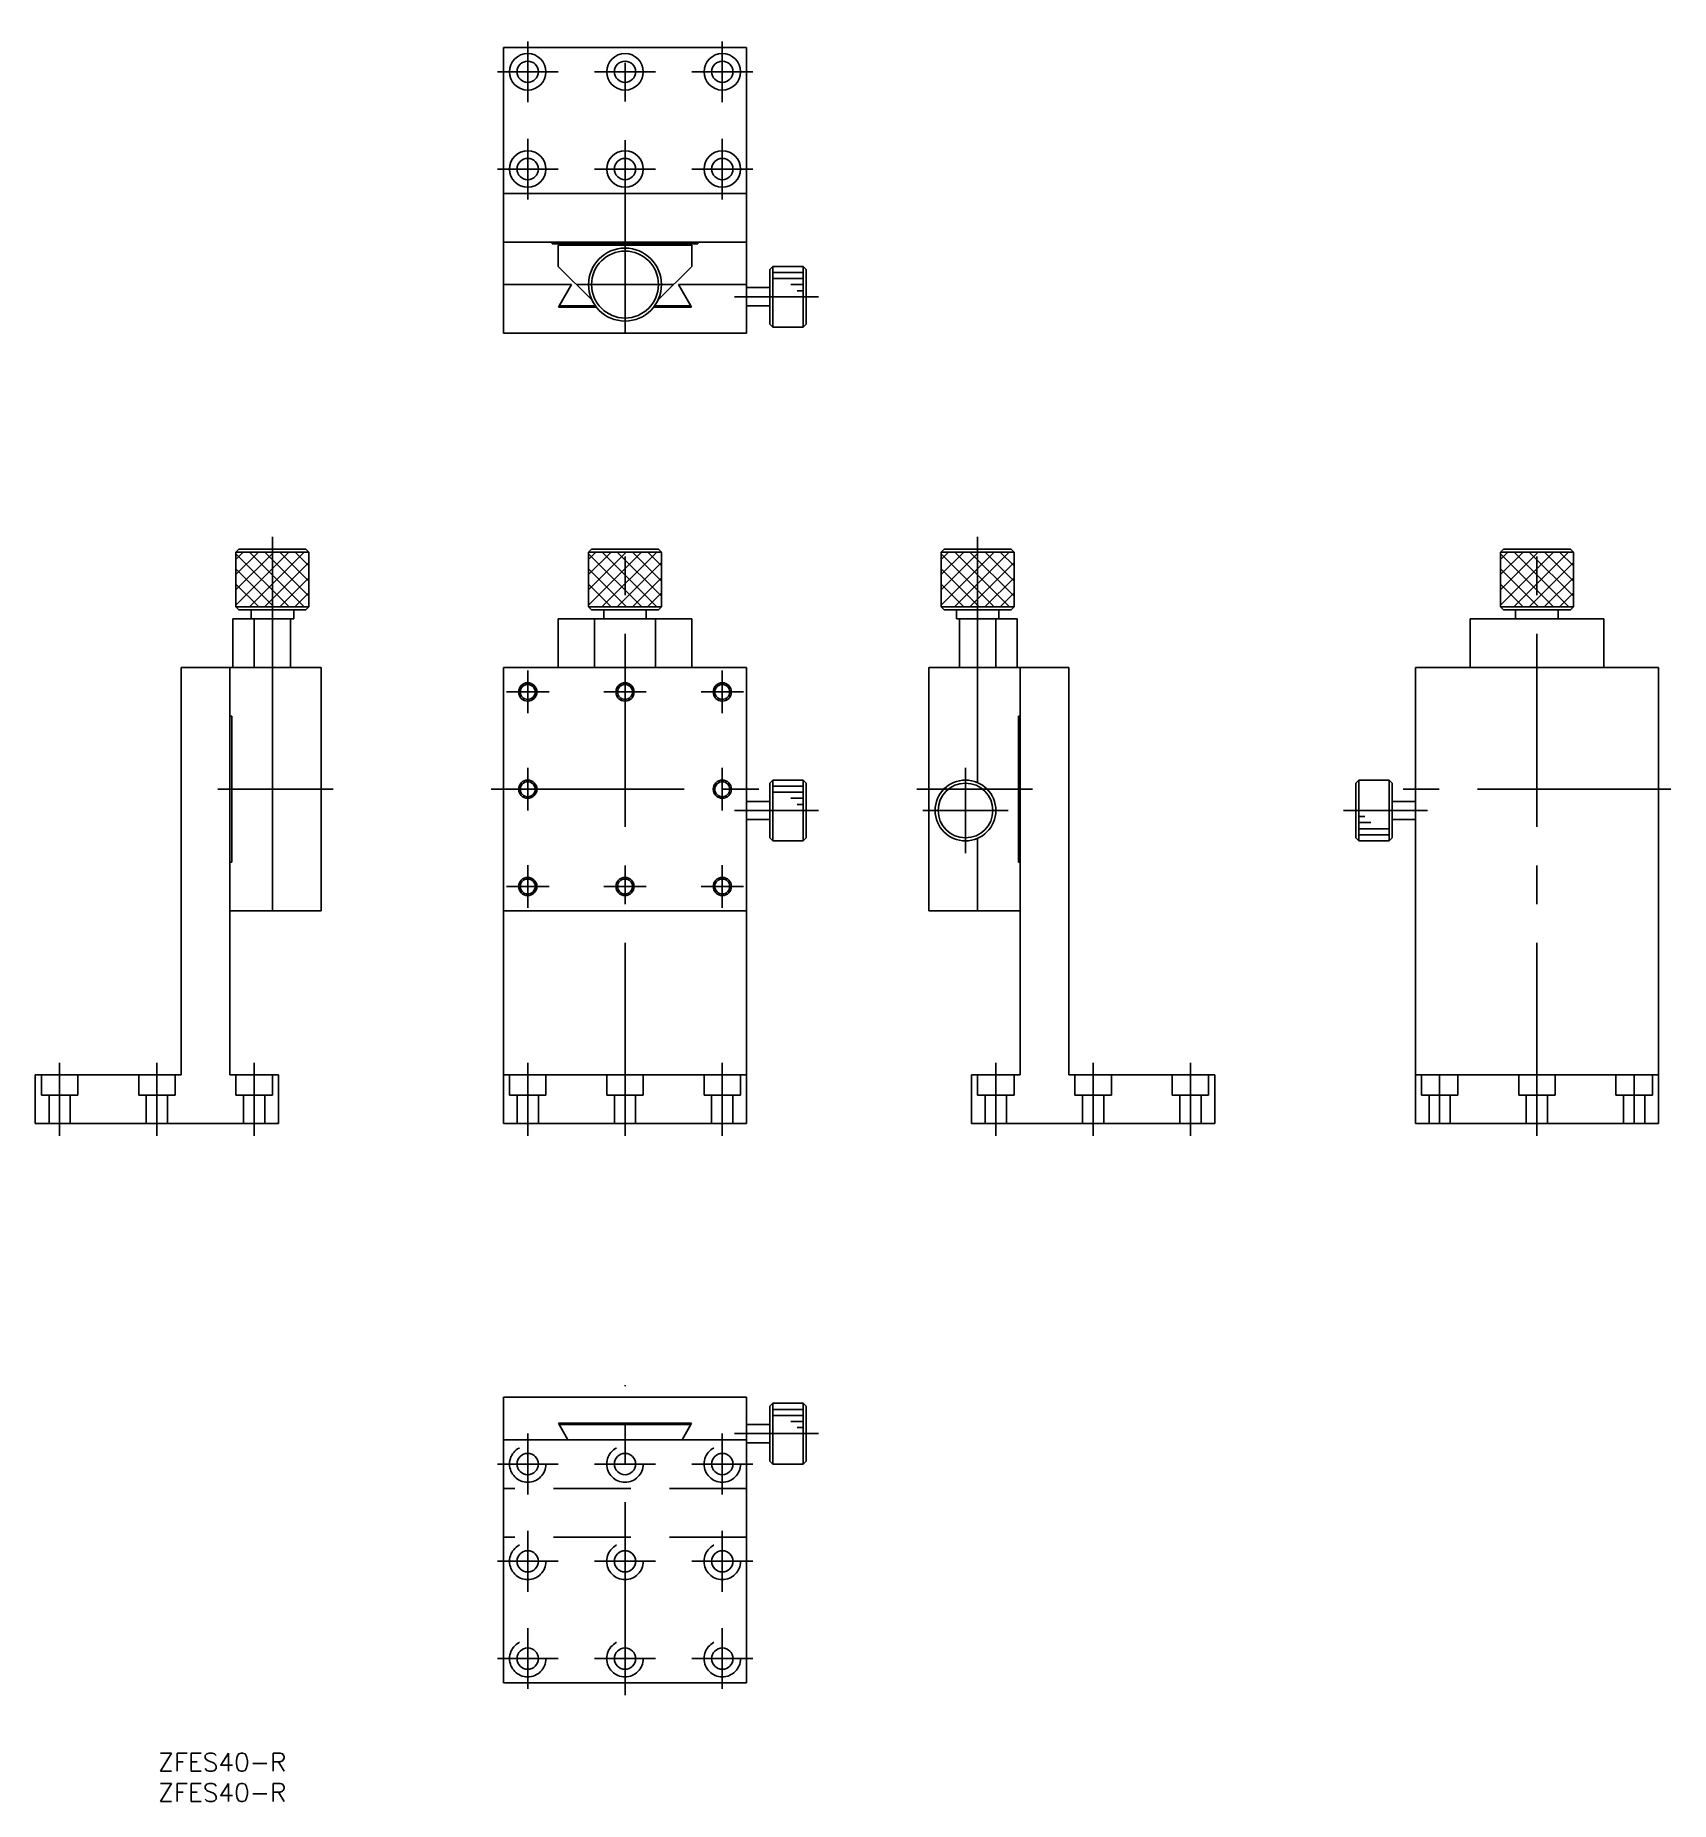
# Model space of a CAD drawing. Extents: x -97 to 172, y -40 to 251.
import ezdxf

# ---------------------------------------------------------------- set-up
doc = ezdxf.new("R2010")
doc.units = 0
doc.linetypes.add('CENTER', pattern=[50.8, 31.75, -6.35, 6.35, -6.35])
doc.linetypes.add('DASHED', pattern=[19.05, 12.7, -6.35])
doc.layers.get('0').update_dxf_attribs({"linetype": 'CONTINUOUS'})
doc.layers.add('CENTER', color=1, linetype='CENTER')
doc.styles.get("Standard").update_dxf_attribs({"font": 'txt.shx', "height": 3, "bigfont": 'bigfont.shx'})

msp = doc.modelspace()

# ---------------------------------------------------------------- linework, layer by layer
at = {"color": 7, "linetype": 'CONTINUOUS'}
for p, q in [((-20, 249), (-20, 202)), ((20, 249), (-20, 249)), ((20, 249), (20, 202)), ((20, 225), (-20, 225)), ((20, 217), (-20, 217)), ((-12, 216.7), (-12, 217)), ((-12, 216.7), (12, 216.7)), ((11, 216.5), (-11, 216.5)), ((-11, 216.5), (-11, 213)), ((11, 213), (11, 216.5)), ((12, 216.7), (12, 217)), ((-11, 213), (-5.41, 207.42)), ((5.41, 207.42), (11, 213)), ((24.3, 213), (23.8, 212.5)), ((23.8, 203.5), (23.8, 212.5)), ((24.3, 213), (24.3, 203)), ((29.3, 213), (24.3, 213)), ((29.3, 203), (29.3, 213)), ((29.8, 212.5), (29.3, 213)), ((29.8, 212.5), (29.8, 203.5)), ((-8.81, 210), (-20, 210)), ((-10.95, 206.3), (-8.81, 210)), ((-8.81, 210), (-10.83, 206.5)), ((10.84, 206.5), (8.81, 210)), ((20, 210), (8.81, 210)), ((8.82, 210), (10.95, 206.3)), ((23.8, 209.5), (20, 209.5)), ((29.3, 212), (24.3, 212)), ((29.3, 211), (24.3, 211)), ((29.3, 210), (27.3, 210)), ((-4.72, 206.3), (-10.95, 206.3)), ((-10.83, 206.5), (-4.87, 206.5)), ((-9.39, 209), (-9.39, 209)), ((10.95, 206.3), (4.72, 206.3)), ((4.87, 206.5), (10.84, 206.5)), ((9.39, 209), (9.39, 209)), ((20, 206.5), (23.8, 206.5)), ((29.3, 209), (28.3, 209)), ((23.8, 203.5), (24.3, 203)), ((29.3, 203), (29.8, 203.5)), ((-20, 202), (20, 202)), ((24.3, 203), (29.3, 203)), ((-63.5, 166.5), (-64, 166)), ((-62.79, 166), (-64, 164.79)), ((-60.29, 166), (-64, 162.29)), ((-55.29, 166), (-64, 157.29)), ((-57.79, 166), (-64, 159.79)), ((-52, 166), (-64, 166)), ((-64, 166), (-64, 157)), ((-64, 165.73), (-55.26, 157)), ((-63.5, 166.5), (-52.5, 166.5)), ((-52.79, 166), (-61.79, 157)), ((-61.77, 166), (-52.76, 157)), ((-59.27, 166), (-52, 158.73)), ((-56.77, 166), (-52, 161.23)), ((-54.27, 166), (-52, 163.73)), ((-52, 166), (-52.5, 166.5)), ((-52, 157), (-52, 166)), ((-5.5, 166.5), (-6, 166)), ((-4.79, 166), (-6, 164.79)), ((-2.29, 166), (-6, 162.29)), ((2.71, 166), (-6, 157.29)), ((0.21, 166), (-6, 159.79)), ((6, 166), (-6, 166)), ((-6, 166), (-6, 157)), ((-6, 165.73), (2.74, 157)), ((-5.5, 166.5), (5.5, 166.5)), ((5.21, 166), (-3.79, 157)), ((-3.77, 166), (5.24, 157)), ((-1.27, 166), (6, 158.73)), ((1.23, 166), (6, 161.23)), ((3.73, 166), (6, 163.73)), ((6, 166), (5.5, 166.5)), ((6, 157), (6, 166)), ((52.5, 166.5), (52, 166)), ((53.21, 166), (52, 164.79)), ((55.71, 166), (52, 162.29)), ((60.71, 166), (52, 157.29)), ((58.21, 166), (52, 159.79)), ((64, 166), (52, 166)), ((52, 166), (52, 157)), ((52, 165.73), (60.74, 157)), ((52.5, 166.5), (63.5, 166.5)), ((63.21, 166), (54.21, 157)), ((54.23, 166), (63.24, 157)), ((56.73, 166), (64, 158.73)), ((59.23, 166), (64, 161.23)), ((61.73, 166), (64, 163.73)), ((64, 166), (63.5, 166.5)), ((64, 157), (64, 166)), ((144.5, 166.5), (144, 166)), ((145.21, 166), (144, 164.79)), ((147.71, 166), (144, 162.29)), ((152.71, 166), (144, 157.29)), ((150.21, 166), (144, 159.79)), ((156, 166), (144, 166)), ((144, 166), (144, 157)), ((144, 165.73), (152.74, 157)), ((144.5, 166.5), (155.5, 166.5)), ((155.21, 166), (146.21, 157)), ((146.23, 166), (155.24, 157)), ((148.73, 166), (156, 158.73)), ((151.23, 166), (156, 161.23)), ((153.73, 166), (156, 163.73)), ((156, 166), (155.5, 166.5)), ((156, 157), (156, 166)), ((-64, 163.23), (-57.76, 157)), ((-52, 164.29), (-59.29, 157)), ((-6, 163.23), (0.24, 157)), ((6, 164.29), (-1.29, 157)), ((52, 163.23), (58.24, 157)), ((64, 164.29), (56.71, 157)), ((144, 163.23), (150.24, 157)), ((156, 164.29), (148.71, 157)), ((-64, 160.73), (-60.26, 157)), ((-52, 161.79), (-56.79, 157)), ((-6, 160.73), (-2.26, 157)), ((6, 161.79), (1.21, 157)), ((52, 160.73), (55.74, 157)), ((64, 161.79), (59.21, 157)), ((144, 160.73), (147.74, 157)), ((156, 161.79), (151.21, 157)), ((-64, 157), (-52, 157)), ((-64, 157), (-63.5, 156.5)), ((-52, 159.29), (-54.29, 157)), ((-52.5, 156.5), (-52, 157)), ((-6, 157), (6, 157)), ((-6, 157), (-5.5, 156.5)), ((6, 159.29), (3.71, 157)), ((5.5, 156.5), (6, 157)), ((52, 157), (64, 157)), ((52, 157), (52.5, 156.5)), ((64, 159.29), (61.71, 157)), ((63.5, 156.5), (64, 157)), ((144, 157), (156, 157)), ((144, 157), (144.5, 156.5)), ((156, 159.29), (153.71, 157)), ((155.5, 156.5), (156, 157)), ((-64.5, 155), (-54.5, 155)), ((-64.5, 155), (-64.5, 147)), ((-52.5, 156.5), (-63.5, 156.5)), ((-61.5, 156.5), (-61.5, 155)), ((-61, 155), (-61, 147)), ((-55, 155), (-55, 147)), ((-54.5, 155), (-54.5, 156.5)), ((-11, 155), (-11, 147)), ((-11, 155), (11, 155)), ((5.5, 156.5), (-5.5, 156.5)), ((-5, 155), (-5, 147)), ((-3.5, 156.5), (-3.5, 155)), ((3.5, 155), (3.5, 156.5)), ((5, 155), (5, 147)), ((11, 155), (11, 147)), ((63.5, 156.5), (52.5, 156.5)), ((54.5, 156.5), (54.5, 155)), ((54.5, 155), (64.5, 155)), ((55, 155), (55, 147)), ((61, 155), (61, 147)), ((61.5, 155), (61.5, 156.5)), ((64.5, 155), (64.5, 147)), ((139, 155), (139, 147)), ((139, 155), (161, 155)), ((155.5, 156.5), (144.5, 156.5)), ((146.5, 156.5), (146.5, 155)), ((153.5, 155), (153.5, 156.5)), ((161, 155), (161, 147)), ((-73, 80), (-73, 147)), ((-73, 147), (-50, 147)), ((-65, 147), (-65, 80)), ((-58, 147), (-58, 107)), ((-50, 147), (-50, 107)), ((-20, 147), (20, 147)), ((-20, 147), (-20, 72)), ((20, 147), (20, 72)), ((73, 147), (50, 147)), ((50, 147), (50, 107)), ((58, 147), (58, 128.08)), ((65, 147), (65, 80)), ((73, 80), (73, 147)), ((130, 72), (130, 147)), ((130, 147), (170, 147)), ((170, 72), (170, 147)), ((-64.7, 139), (-65, 139)), ((-64.7, 115), (-64.7, 139)), ((64.7, 139), (64.7, 115)), ((64.7, 139), (65, 139)), ((24.3, 128.5), (23.8, 128)), ((23.8, 119), (23.8, 128)), ((24.3, 128.5), (24.3, 118.5)), ((29.3, 128.5), (24.3, 128.5)), ((29.3, 118.5), (29.3, 128.5)), ((29.8, 128), (29.3, 128.5)), ((29.8, 128), (29.8, 119)), ((120.7, 128.5), (120.2, 128)), ((120.2, 119), (120.2, 128)), ((120.7, 128.5), (120.7, 118.5)), ((125.7, 128.5), (120.7, 128.5)), ((125.7, 118.5), (125.7, 128.5)), ((126.2, 128), (125.7, 128.5)), ((126.2, 128), (126.2, 119)), ((23.8, 125), (20, 125)), ((29.3, 127.5), (24.3, 127.5)), ((29.3, 126.5), (24.3, 126.5)), ((29.3, 125.5), (27.3, 125.5)), ((130, 125), (126.2, 125)), ((29.3, 124.5), (28.3, 124.5)), ((120.7, 122.5), (121.7, 122.5)), ((20, 122), (23.8, 122)), ((120.7, 121.5), (122.7, 121.5)), ((120.7, 120.5), (125.7, 120.5)), ((120.7, 119.5), (125.7, 119.5)), ((126.2, 122), (130, 122)), ((23.8, 119), (24.3, 118.5)), ((24.3, 118.5), (29.3, 118.5)), ((29.3, 118.5), (29.8, 119)), ((58, 118.92), (58, 107)), ((120.2, 119), (120.7, 118.5)), ((120.7, 118.5), (125.7, 118.5)), ((125.7, 118.5), (126.2, 119)), ((-64.7, 115), (-65, 115)), ((64.7, 115), (65, 115)), ((-65, 107), (-50, 107)), ((-20, 107), (20, 107)), ((50, 107), (65, 107)), ((-97, 80), (-73, 80)), ((-97, 72), (-97, 80)), ((-65, 80), (-57, 80)), ((-57, 80), (-57, 72)), ((20, 80), (-20, 80)), ((65, 80), (57, 80)), ((57, 80), (57, 72)), ((97, 80), (73, 80)), ((97, 72), (97, 80)), ((130, 80), (170, 80)), ((-57, 72), (-97, 72)), ((20, 72), (-20, 72)), ((57, 72), (97, 72)), ((130, 72), (170, 72)), ((-20, 27), (-20, -20)), ((-20, 27), (20, 27)), ((20, 27), (20, -20)), ((24.3, 26), (23.8, 25.5)), ((23.8, 16.5), (23.8, 25.5)), ((24.3, 26), (24.3, 16)), ((29.3, 26), (24.3, 26)), ((29.3, 25), (24.3, 25)), ((29.3, 24), (24.3, 24)), ((29.3, 16), (29.3, 26)), ((29.8, 25.5), (29.3, 26)), ((29.8, 25.5), (29.8, 16.5)), ((-10.95, 22.7), (-9.39, 20)), ((10.95, 22.7), (-10.95, 22.7)), ((-10.83, 22.5), (10.84, 22.5)), ((-9.39, 20), (-10.83, 22.5)), ((9.39, 20), (10.95, 22.7)), ((10.84, 22.5), (9.39, 20)), ((23.8, 22.5), (20, 22.5)), ((29.3, 23), (27.3, 23)), ((29.3, 22), (28.3, 22)), ((20, 20), (-20, 20)), ((20, 19.5), (23.8, 19.5)), ((23.8, 16.5), (24.3, 16)), ((24.3, 16), (29.3, 16)), ((29.3, 16), (29.8, 16.5)), ((20, -20), (-20, -20))]:
    msp.add_line(p, q, dxfattribs=at)
at = {"color": 3, "linetype": 'DASHED'}
for p, q in [((-96, 80), (-96, 76.7)), ((-90, 80), (-90, 76.7)), ((-80, 80), (-80, 76.7)), ((-74, 80), (-74, 76.7)), ((-64, 80), (-64, 76.7)), ((-58, 80), (-58, 76.7)), ((-19, 80), (-19, 76.7)), ((-13, 80), (-13, 76.7)), ((-3, 80), (-3, 76.7)), ((3, 80), (3, 76.7)), ((13, 80), (13, 76.7)), ((19, 80), (19, 76.7)), ((58, 80), (58, 76.7)), ((64, 80), (64, 76.7)), ((74, 80), (74, 76.7)), ((80, 80), (80, 76.7)), ((90, 80), (90, 76.7)), ((96, 80), (96, 76.7)), ((131, 80), (131, 76.7)), ((137, 80), (137, 76.7)), ((147, 80), (147, 76.7)), ((153, 80), (153, 76.7)), ((163, 80), (163, 76.7)), ((169, 80), (169, 76.7)), ((-90, 76.7), (-96, 76.7)), ((-94.75, 72), (-94.75, 76.7)), ((-91.25, 72), (-91.25, 76.7)), ((-74, 76.7), (-80, 76.7)), ((-78.75, 72), (-78.75, 76.7)), ((-75.25, 72), (-75.25, 76.7)), ((-58, 76.7), (-64, 76.7)), ((-62.75, 72), (-62.75, 76.7)), ((-59.25, 72), (-59.25, 76.7)), ((-13, 76.7), (-19, 76.7)), ((-17.75, 72), (-17.75, 76.7)), ((-14.25, 72), (-14.25, 76.7)), ((3, 76.7), (-3, 76.7)), ((-1.75, 72), (-1.75, 76.7)), ((1.75, 72), (1.75, 76.7)), ((19, 76.7), (13, 76.7)), ((14.25, 72), (14.25, 76.7)), ((17.75, 72), (17.75, 76.7)), ((64, 76.7), (58, 76.7)), ((59.25, 72), (59.25, 76.7)), ((62.75, 72), (62.75, 76.7)), ((80, 76.7), (74, 76.7)), ((75.25, 72), (75.25, 76.7)), ((78.75, 72), (78.75, 76.7)), ((96, 76.7), (90, 76.7)), ((91.25, 72), (91.25, 76.7)), ((94.75, 72), (94.75, 76.7)), ((137, 76.7), (131, 76.7)), ((132.25, 72), (132.25, 76.7)), ((135.75, 72), (135.75, 76.7)), ((153, 76.7), (147, 76.7)), ((148.25, 72), (148.25, 76.7)), ((151.75, 72), (151.75, 76.7)), ((169, 76.7), (163, 76.7)), ((164.25, 72), (164.25, 76.7)), ((167.75, 72), (167.75, 76.7)), ((20, 12), (-20, 12)), ((20, 4), (-20, 4))]:
    msp.add_line(p, q, dxfattribs=at)
at = {"color": 7, "linetype": 'CONTINUOUS'}
for centre, radius in [((-16, 245), 3), ((0, 245), 3), ((16, 245), 3), ((-16, 245), 1.75), ((0, 245), 1.75), ((16, 245), 1.75), ((-16, 229), 3), ((-16, 229), 1.75), ((0, 229), 3), ((0, 229), 1.75), ((16, 229), 3), ((16, 229), 1.75), ((0, 210), 6), ((0, 210), 5.5), ((-16, 143), 1.23), ((0, 143), 1.23), ((16, 143), 1.23), ((-16, 127), 1.23), ((16, 127), 1.23), ((56, 123.5), 5), ((56, 123.5), 4.5), ((-16, 111), 1.23), ((0, 111), 1.23), ((16, 111), 1.23), ((-16, 16), 1.75), ((0, 16), 1.75), ((16, 16), 1.75), ((-16, 0), 1.75), ((0, 0), 1.75), ((16, 0), 1.75), ((-16, -16), 1.75), ((0, -16), 1.75), ((16, -16), 1.75)]:
    msp.add_circle(centre, radius, dxfattribs=at)
at = {"color": 3, "linetype": 'CONTINUOUS'}
for centre in [(-16, 143), (0, 143), (16, 143), (-16, 127), (16, 127), (-16, 111), (0, 111), (16, 111)]:
    msp.add_circle(centre, 1.5, dxfattribs=at)
at = {"color": 3, "linetype": 'DASHED'}
for centre in [(-16, 16), (0, 16), (16, 16), (-16, 0), (0, 0), (16, 0), (-16, -16), (0, -16), (16, -16)]:
    msp.add_circle(centre, 3, dxfattribs=at)
at = {"color": 7, "linetype": 'CONTINUOUS'}
for radius, start, end in [(6, 141.9269, 144.3147), (5.5, 137.7221, 140.4788), (5.5, 39.5212, 42.2779), (6, 35.6853, 38.0731)]:
    msp.add_arc((0, 19), radius, start, end, dxfattribs=at)
at = {"layer": 'CENTER', "color": 1, "linetype": 'CENTER'}
for p, q in [((-16, 240), (-16, 250)), ((0, 202), (0, 251)), ((16, 240), (16, 250)), ((-21, 245), (-11, 245)), ((-5, 245), (5, 245)), ((11, 245), (21, 245)), ((-16, 224), (-16, 234)), ((16, 224), (16, 234)), ((-21, 229), (-11, 229)), ((-5, 229), (5, 229)), ((11, 229), (21, 229)), ((-8, 210), (8, 210)), ((18, 208), (31.8, 208)), ((-58, 145), (-58, 168.5)), ((0, 70), (0, 168.5)), ((58, 145), (58, 168.5)), ((150, 70), (150, 168.5)), ((-16, 146.5), (-16, 139.5)), ((16, 146.5), (16, 139.5)), ((-19.5, 143), (-12.5, 143)), ((-3.5, 143), (3.5, 143)), ((12.5, 143), (19.5, 143)), ((-16, 130.5), (-16, 123.5)), ((16, 130.5), (16, 123.5)), ((56, 116.5), (56, 130.5)), ((-67, 127), (-48, 127)), ((-22, 127), (22, 127)), ((48, 127), (67, 127)), ((172, 127), (128, 127)), ((18, 123.5), (31.8, 123.5)), ((49, 123.5), (63, 123.5)), ((132, 123.5), (118.2, 123.5)), ((-16, 114.5), (-16, 107.5)), ((16, 114.5), (16, 107.5)), ((-19.5, 111), (-12.5, 111)), ((-3.5, 111), (3.5, 111)), ((12.5, 111), (19.5, 111)), ((-93, 70), (-93, 82)), ((-77, 70), (-77, 82)), ((-61, 70), (-61, 82)), ((-16, 70), (-16, 82)), ((16, 70), (16, 82)), ((61, 70), (61, 82)), ((77, 70), (77, 82)), ((93, 70), (93, 82)), ((134, 72), (134, 80)), ((166, 72), (166, 80)), ((0, -22), (0, 29)), ((-16, 11), (-16, 21)), ((16, 11), (16, 21)), ((18, 21), (31.8, 21)), ((-21, 16), (-11, 16)), ((-5, 16), (5, 16)), ((11, 16), (21, 16)), ((-16, -5), (-16, 5)), ((16, -5), (16, 5)), ((-21, 0), (-11, 0)), ((-5, 0), (5, 0)), ((11, 0), (21, 0)), ((-16, -21), (-16, -11)), ((16, -21), (16, -11)), ((-21, -16), (-11, -16)), ((-5, -16), (5, -16)), ((11, -16), (21, -16))]:
    msp.add_line(p, q, dxfattribs=at)

# ---------------------------------------------------------------- texts
at = {"color": 7, "linetype": 'CONTINUOUS'}
for p in [(-76.78, -34.53), (-76.78, -39.53)]:
    msp.add_text('ZFES40-R', height=3, dxfattribs=at).set_placement(p)

doc.saveas('drawing.dxf')
